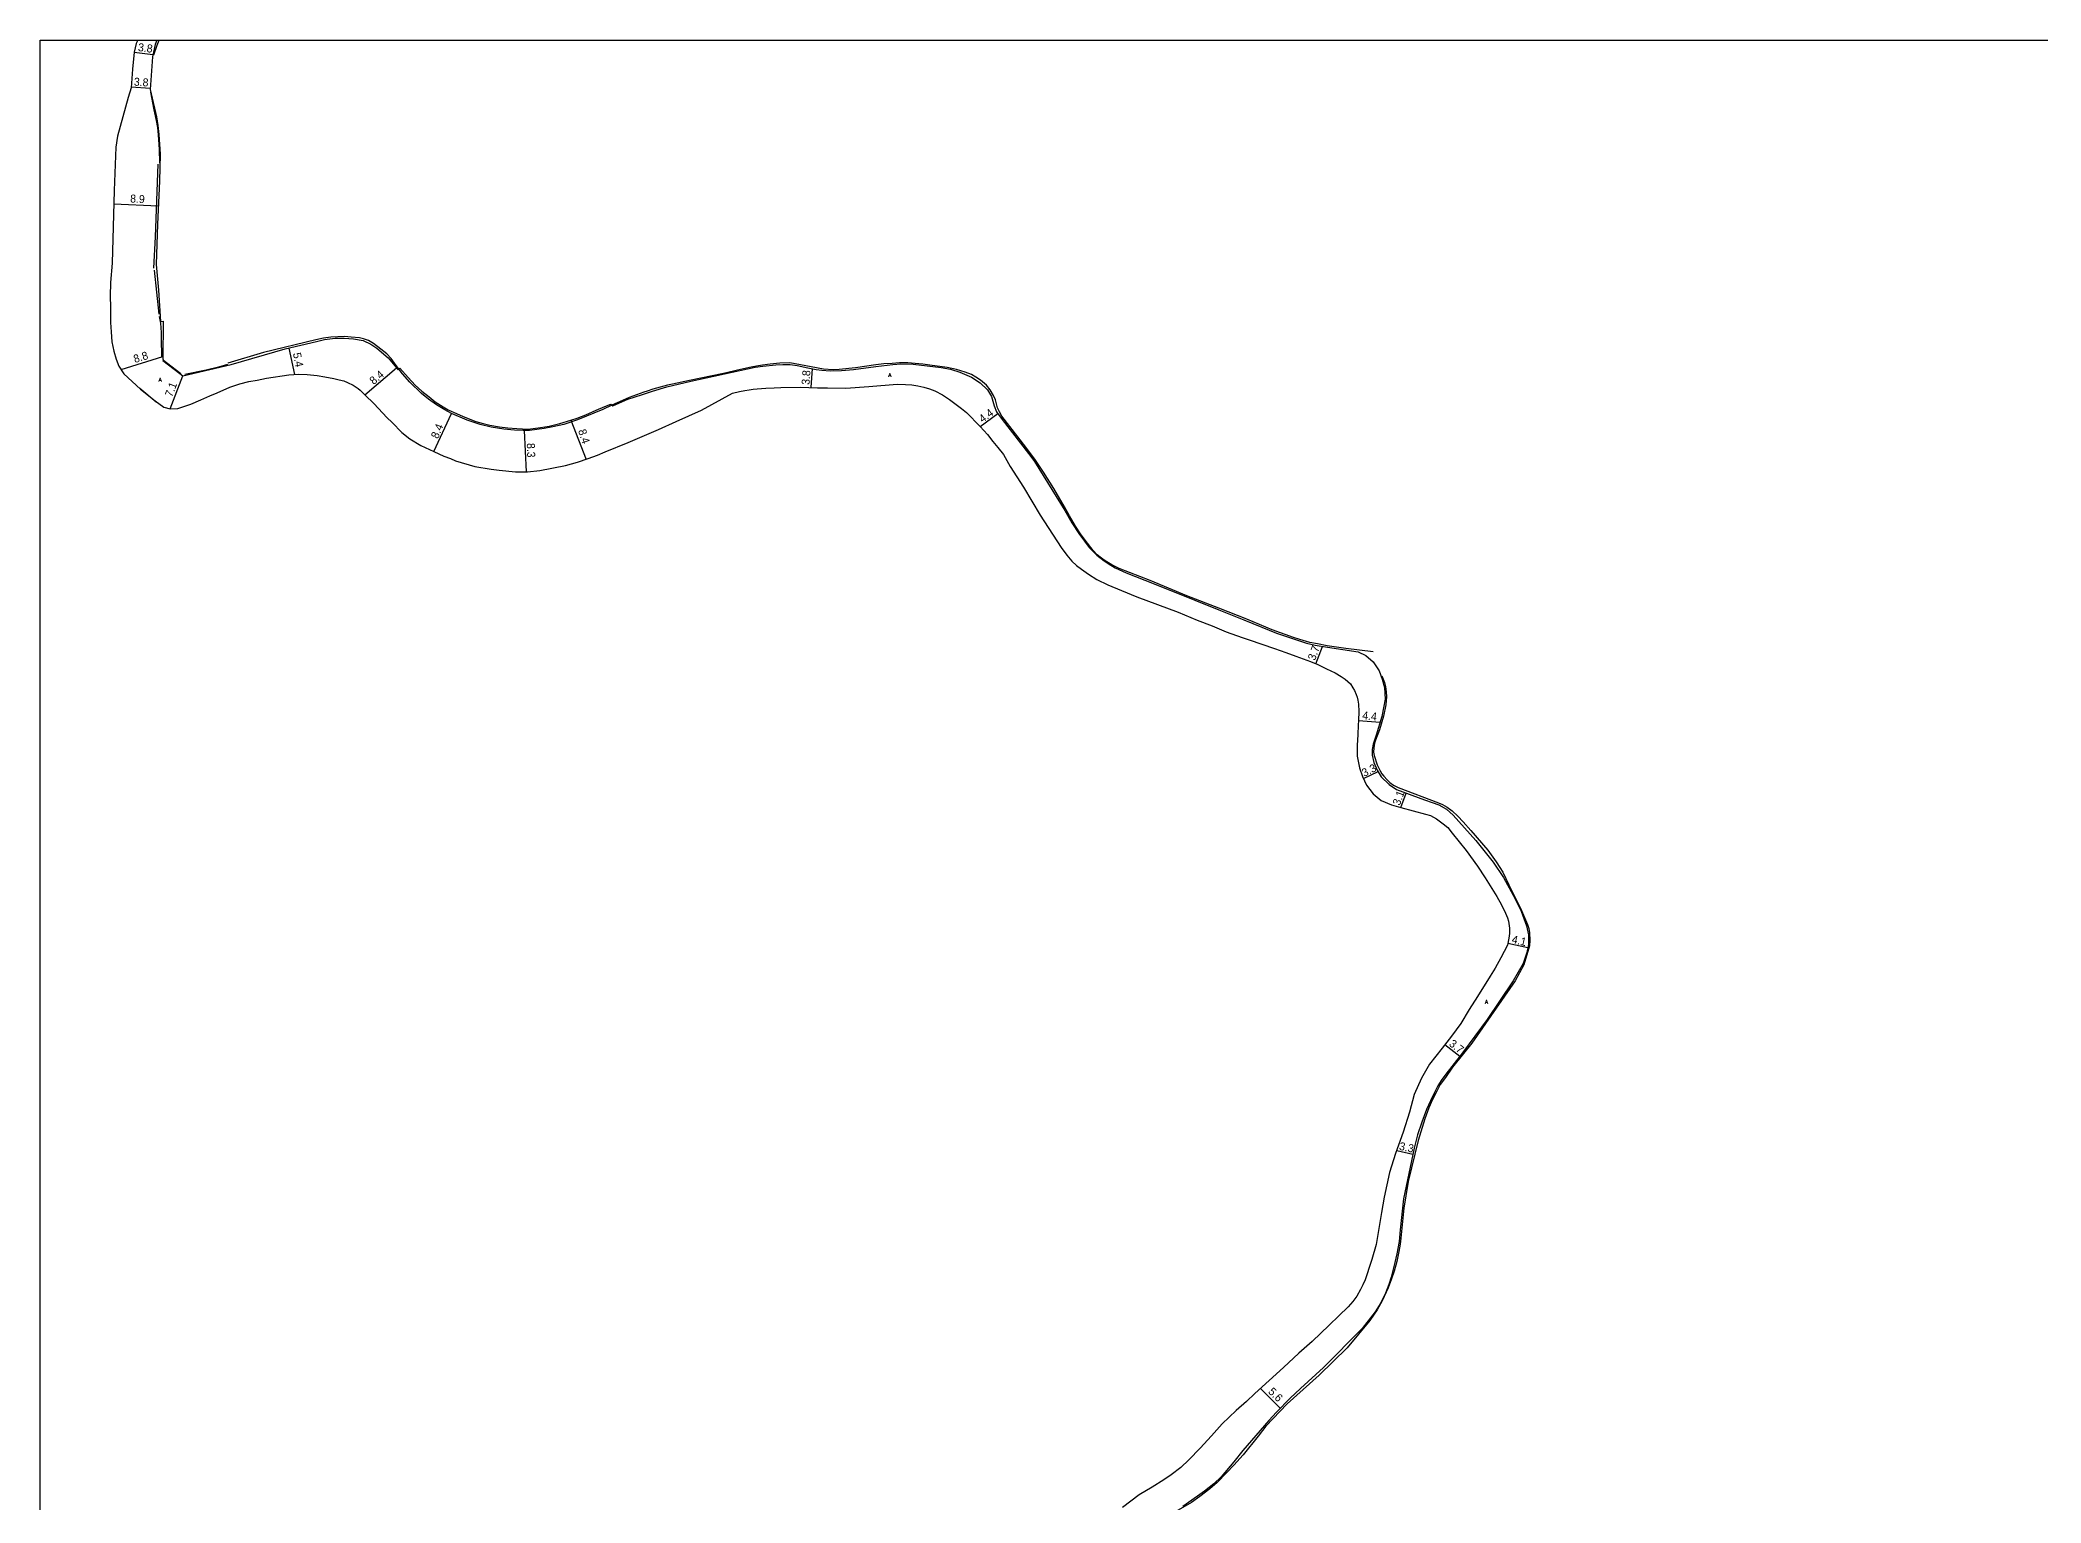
# Model space of a CAD drawing. Header units: metres. Extents: x -28800 to -24000, y -99000 to -96000.
# Drawn here: x -24800 to -24400, y -96292.4 to -96000 of the extents above; entities that cross this region are included whole.
import ezdxf

# ---------------------------------------------------------------- set-up
doc = ezdxf.new("R2010")
doc.units = ezdxf.units.M
doc.header["$LTSCALE"] = 2.5
for name, color, linetype in [('図郭', 7, 'Continuous'), ('幅員', 7, 'Continuous'), ('歩道・分離帯・安全施設', 7, 'Continuous'), ('舗装', 7, 'Continuous'), ('道路', 7, 'Continuous')]:
    doc.layers.add(name, color=color, linetype=linetype)
doc.styles.get("Standard").update_dxf_attribs({"font": ''})
doc.styles.add('YOKO_DECO', font='txt.shx', dxfattribs={"bigfont": 'extfont.shx'})
doc.styles.get('Standard').set_extended_font_data('@MS PGothic')

msp = doc.modelspace()

# ---------------------------------------------------------------- linework, layer by layer
at = {"layer": '図郭'}
msp.add_lwpolyline([(-24800, -96000), (-24000, -96000), (-24000, -96600), (-24800, -96600)], close=True, dxfattribs=at)
at = {"layer": '幅員'}
for points in [[(-24781.17, -96002.43), (-24777.43, -96002.9)], [(-24781.75, -96009.36), (-24777.95, -96009.62)], [(-24785.23, -96032.73), (-24776.36, -96033.12)], [(-24783.81, -96065.85), (-24775.42, -96063.22)], [(-24750.24, -96061.56), (-24749.16, -96066.85)], [(-24773.95, -96073.74), (-24771.46, -96067.12)], [(-24735.07, -96070.94), (-24728.71, -96065.52)], [(-24645.82, -96069.46), (-24645.58, -96065.68)], [(-24721.27, -96082.22), (-24717.76, -96074.63)], [(-24693.86, -96075.98), (-24690.85, -96083.85)], [(-24612.07, -96077.21), (-24608.53, -96074.64)], [(-24703.19, -96078.03), (-24702.85, -96086.28)], [(-24544.93, -96124.68), (-24543.66, -96121.18)], [(-24536.45, -96136.03), (-24532.11, -96136.34)], [(-24535.46, -96147.59), (-24532.52, -96146.19)], [(-24527.99, -96153.42), (-24526.92, -96150.51)], [(-24506.58, -96180.48), (-24502.57, -96181.38)], [(-24519.14, -96200.77), (-24516.17, -96203.06)], [(-24528.8, -96221.96), (-24525.55, -96222.65)], [(-24556.05, -96269.51), (-24552.06, -96273.42)]]:
    msp.add_lwpolyline(points, dxfattribs=at)
at = {"layer": '歩道・分離帯・安全施設'}
for points in [[(-24777.22, -96002.96), (-24776.55, -96001.03), (-24776.15, -96000)], [(-24776.05, -96024.55), (-24776.11, -96021.91), (-24776.29, -96018.94), (-24776.48, -96017.48), (-24776.69, -96016.06), (-24777.16, -96013.93), (-24777.84, -96010.44)], [(-24777.24, -96045.63), (-24776.94, -96039.32), (-24776.36, -96024.83)], [(-24776.15, -96054.82), (-24777.11, -96045.99)], [(-24775.68, -96063.41), (-24775.72, -96059.56), (-24775.71, -96058.43), (-24775.75, -96057.5), (-24775.85, -96056.58), (-24776.13, -96055.28)], [(-24533.51, -96122.25), (-24538.96, -96121.59), (-24542.71, -96121.05), (-24544.63, -96120.69), (-24546.14, -96120.39), (-24548.18, -96119.84), (-24549.44, -96119.43), (-24553.7, -96117.85), (-24558.72, -96115.78), (-24564.33, -96113.57), (-24570.78, -96111.06), (-24578.09, -96108.02), (-24584.29, -96105.6), (-24585.71, -96104.87), (-24587.08, -96104.08), (-24587.8, -96103.59), (-24588.67, -96102.87), (-24589.48, -96102), (-24590.63, -96100.58), (-24591.84, -96098.88), (-24592.99, -96097.19), (-24594.23, -96095.13), (-24595.23, -96093.33), (-24597.32, -96089.66), (-24599.38, -96086.39), (-24601.03, -96083.98), (-24602.94, -96081.38), (-24607.7, -96075.15), (-24608.19, -96074.34), (-24608.58, -96073.49), (-24608.99, -96071.93), (-24609.38, -96071.06), (-24610.08, -96069.92), (-24610.82, -96068.99), (-24611.98, -96067.98), (-24612.9, -96067.36), (-24613.79, -96066.87), (-24615.09, -96066.36), (-24616.82, -96065.87), (-24618.63, -96065.45), (-24622.13, -96064.98), (-24623.55, -96064.77), (-24625.07, -96064.62), (-24626.5, -96064.54), (-24628.21, -96064.55), (-24629.63, -96064.62), (-24631.33, -96064.73), (-24632.94, -96064.91), (-24637, -96065.52), (-24640.22, -96065.88), (-24641.42, -96065.89), (-24643.35, -96065.76), (-24645.86, -96065.34), (-24650.08, -96064.54), (-24652.13, -96064.6), (-24654.05, -96064.77), (-24655.54, -96064.99), (-24656.75, -96065.19), (-24657.83, -96065.39), (-24659.39, -96065.73), (-24660.56, -96065.99), (-24661.4, -96066.18), (-24663.39, -96066.66), (-24670.14, -96068.05), (-24673.56, -96068.76), (-24674.55, -96068.99), (-24677.49, -96069.81), (-24678.64, -96070.18), (-24679.29, -96070.39), (-24682.25, -96071.44), (-24682.99, -96071.76), (-24685.7, -96072.95), (-24687.47, -96073.83), (-24692.58, -96075.93), (-24695.32, -96076.81), (-24697.46, -96077.32), (-24699.21, -96077.66), (-24702.13, -96078.01), (-24703.44, -96078.03), (-24705.16, -96077.95), (-24707.26, -96077.77), (-24709.79, -96077.38), (-24712.04, -96076.83), (-24714.64, -96075.95), (-24717.76, -96074.63), (-24719.1, -96073.93), (-24720.72, -96072.92), (-24722.36, -96071.76), (-24723.75, -96070.67), (-24726.07, -96068.4), (-24727.53, -96066.69), (-24728.78, -96065.02), (-24729.79, -96063.62), (-24730.66, -96062.75), (-24731.85, -96061.81), (-24733.32, -96060.66), (-24734.35, -96060.07), (-24735.35, -96059.72), (-24736.11, -96059.51), (-24737.81, -96059.37), (-24739.12, -96059.28), (-24741.88, -96059.37), (-24743.34, -96059.61), (-24744.86, -96059.9), (-24755.35, -96062.44), (-24762.45, -96064.59)], [(-24771.84, -96066.72), (-24775.33, -96064.02)], [(-24762.49, -96064.82), (-24764.33, -96065.39), (-24766.77, -96065.99), (-24771.03, -96066.84)], [(-24776.78, -96072.39), (-24780.08, -96069.67)], [(-24531.76, -96127.09), (-24531.23, -96128.44), (-24531.04, -96129.18), (-24530.88, -96130.37), (-24530.86, -96131.2), (-24530.97, -96132.85), (-24531.44, -96135.12), (-24532.25, -96137.85), (-24533.05, -96139.94), (-24533.22, -96140.53), (-24533.38, -96141.46), (-24533.41, -96142.35), (-24533.32, -96142.99), (-24532.69, -96144.89), (-24532.11, -96146.08), (-24531.78, -96146.63), (-24531.39, -96147.16), (-24530.73, -96147.89), (-24530.19, -96148.38), (-24529.46, -96148.91), (-24528.51, -96149.41), (-24520.44, -96152.43), (-24519.66, -96152.81), (-24518.73, -96153.35), (-24517.72, -96154.08), (-24516.56, -96155.15), (-24515.51, -96156.24), (-24513.97, -96157.99), (-24510.56, -96161.95), (-24508.88, -96164.28), (-24507.6, -96166.31), (-24506.36, -96168.85), (-24505.48, -96170.58), (-24504.37, -96172.84), (-24503.84, -96173.98), (-24503.23, -96175.35), (-24502.65, -96176.79), (-24502.41, -96177.6), (-24502.25, -96178.44), (-24502.16, -96179.91), (-24502.26, -96181.04), (-24503.37, -96184.85), (-24505.1, -96188.02), (-24513.79, -96200.49), (-24517.66, -96205.32), (-24519.07, -96207.34), (-24520.08, -96208.77), (-24520.78, -96210.08), (-24521.63, -96211.75), (-24522.35, -96213.45), (-24523.16, -96215.61), (-24524.49, -96219.96), (-24526.52, -96228.16), (-24527.39, -96233.47), (-24528.05, -96240.13), (-24528.18, -96241.07), (-24528.41, -96242.47), (-24528.79, -96244.14), (-24529.29, -96246.08), (-24529.89, -96247.8), (-24530.49, -96249.42), (-24531.67, -96251.98), (-24532.71, -96253.77), (-24534.14, -96255.9), (-24538.7, -96261.38), (-24544.31, -96266.85), (-24550.68, -96272.58), (-24554.93, -96277.02), (-24556.48, -96279.07), (-24559.51, -96282.8), (-24561.35, -96284.83), (-24562.75, -96286.31), (-24564.71, -96288.32), (-24566.17, -96289.55), (-24568.18, -96291.12), (-24569.84, -96292.29), (-24573.42, -96294.34)]]:
    msp.add_lwpolyline(points, dxfattribs=at)
at = {"layer": '道路'}
for points in [[(-24780.46, -96000), (-24780.75, -96000.69), (-24781.17, -96002.43), (-24781.48, -96005.85), (-24781.77, -96009.56), (-24782.37, -96011.5), (-24784.48, -96019.22), (-24784.84, -96021.43), (-24785.15, -96030.05), (-24785.61, -96044.62), (-24785.91, -96048.49), (-24786, -96051.19), (-24785.94, -96053.38), (-24785.88, -96056.46), (-24785.81, -96058.34), (-24785.64, -96060.35), (-24785.25, -96062.16), (-24784.79, -96063.76), (-24784.25, -96065.18), (-24783.22, -96066.74), (-24779.89, -96069.8), (-24776.98, -96072.14), (-24775.24, -96073.38), (-24773.95, -96073.74), (-24772.46, -96073.64), (-24771.06, -96073.2), (-24769.86, -96072.78), (-24767.88, -96071.9), (-24766.03, -96071.1), (-24764.61, -96070.54), (-24762.03, -96069.41), (-24760.07, -96068.74), (-24758.24, -96068.23), (-24756.61, -96067.96), (-24754.73, -96067.59), (-24750.24, -96066.91), (-24748.28, -96066.81), (-24746.61, -96066.87), (-24744.58, -96067.07), (-24743.05, -96067.34), (-24741.24, -96067.67), (-24740.19, -96067.9), (-24739.25, -96068.13), (-24738.51, -96068.47), (-24737.39, -96069), (-24736.39, -96069.63), (-24735.98, -96070.01), (-24735.07, -96070.94), (-24733.2, -96072.74), (-24730.64, -96075.42), (-24729.61, -96076.47), (-24727.64, -96078.45), (-24726.05, -96079.69), (-24723.85, -96081.02), (-24721.27, -96082.22), (-24719.29, -96083.18), (-24717.95, -96083.67), (-24716.93, -96084.08), (-24713.08, -96085.21), (-24709.83, -96085.78), (-24708.24, -96085.99), (-24704.92, -96086.28), (-24702.55, -96086.29), (-24700.07, -96086.02), (-24694.98, -96085.04), (-24692.55, -96084.37), (-24690.4, -96083.67), (-24688.56, -96082.97), (-24687.03, -96082.32), (-24682.4, -96080.45), (-24676.39, -96077.83), (-24672.86, -96076.25), (-24667.74, -96074.01), (-24661.54, -96070.58), (-24660.2, -96070.27), (-24659.13, -96070.05), (-24658.25, -96069.89), (-24657.45, -96069.81), (-24656.64, -96069.71), (-24654.93, -96069.61), (-24653.25, -96069.5), (-24651.91, -96069.45), (-24648.06, -96069.4), (-24644.59, -96069.49), (-24642.61, -96069.5), (-24638.9, -96069.57), (-24634.31, -96069.25), (-24628.65, -96068.81), (-24627.02, -96068.82), (-24625.74, -96068.94), (-24624.52, -96069.12), (-24623.29, -96069.38), (-24622.16, -96069.71), (-24621.12, -96070.1), (-24619.6, -96070.91), (-24618.17, -96071.83), (-24615.77, -96073.65), (-24614.79, -96074.47), (-24612.07, -96077.21), (-24610.6, -96078.85), (-24609.52, -96080.21), (-24608.51, -96081.41), (-24607.4, -96082.86), (-24606.06, -96085.21), (-24603.42, -96089.36), (-24600.07, -96094.98), (-24595.84, -96101.42), (-24594.75, -96102.97), (-24593.76, -96104.16), (-24592.78, -96105.01), (-24591.79, -96105.77), (-24590.4, -96106.77), (-24588.76, -96107.82), (-24586.52, -96108.89), (-24583.84, -96110.04), (-24580.77, -96111.28), (-24572.45, -96114.38), (-24568.66, -96115.92), (-24565.67, -96117.11), (-24562.86, -96118.28), (-24559.71, -96119.42), (-24558.31, -96119.88), (-24553.2, -96121.6), (-24550.96, -96122.42), (-24548.95, -96123.13), (-24546.01, -96124.19), (-24544.56, -96124.84), (-24542.81, -96125.67), (-24541.07, -96126.5), (-24539.9, -96127.21), (-24539.12, -96127.72), (-24538.54, -96128.19), (-24538.05, -96128.69), (-24537.55, -96129.45), (-24537.26, -96129.99), (-24536.87, -96130.78), (-24536.69, -96131.37), (-24536.54, -96131.97), (-24536.42, -96132.74), (-24536.37, -96134.19), (-24536.45, -96136.03), (-24536.52, -96136.96), (-24536.57, -96138.81), (-24536.73, -96141.03), (-24536.7, -96143.16), (-24536.22, -96145.48), (-24535.63, -96147.21), (-24534.81, -96148.96), (-24533.51, -96150.68), (-24531.91, -96152), (-24529.83, -96152.85), (-24527.99, -96153.42), (-24523.06, -96154.71), (-24522.07, -96155), (-24520.87, -96155.66), (-24519.51, -96156.65), (-24518.59, -96157.42), (-24517.7, -96158.5), (-24514.88, -96162), (-24512.66, -96165.1), (-24511.1, -96167.47), (-24508.77, -96171.17), (-24507.85, -96172.84), (-24507.02, -96174.53), (-24506.64, -96175.46), (-24506.42, -96176.13), (-24506.26, -96177.49), (-24506.27, -96178.56), (-24506.37, -96179.51), (-24506.67, -96180.89), (-24507.96, -96183.47), (-24509.1, -96185.47), (-24510.11, -96187.12), (-24512.62, -96191.14), (-24514.29, -96193.77), (-24515.99, -96196.53), (-24517.87, -96199.08), (-24519.7, -96201.51), (-24522.27, -96204.68), (-24523.85, -96207.49), (-24525.29, -96210.72), (-24526.26, -96214.26), (-24527.47, -96218.29), (-24529.02, -96222.55), (-24530.22, -96226.32), (-24531.27, -96231.25), (-24531.81, -96234.37), (-24532.87, -96240.76), (-24533.76, -96243.72), (-24534.34, -96245.54), (-24534.62, -96246.38), (-24535.13, -96247.79), (-24535.55, -96248.82), (-24536, -96249.75), (-24536.77, -96251.05), (-24537.59, -96252.11), (-24538.5, -96253.19), (-24540.33, -96255), (-24542.31, -96256.83), (-24545.71, -96260.12), (-24548.38, -96262.45), (-24551.41, -96265.31), (-24557.17, -96270.53), (-24558.84, -96272.08), (-24560.88, -96273.89), (-24563.69, -96276.59), (-24565.83, -96278.97), (-24568.08, -96281.41), (-24570.35, -96283.77), (-24571.92, -96285.33), (-24573.88, -96286.76), (-24575.34, -96287.74), (-24577.7, -96289.23), (-24580.25, -96290.78), (-24583.58, -96293.33)], [(-24776.66, -96000), (-24777, -96000.88), (-24777.53, -96003.38), (-24777.97, -96009.91), (-24776.73, -96015.33), (-24776.42, -96017.06), (-24776.23, -96018.89), (-24775.98, -96022.81), (-24776.14, -96028.21), (-24776.52, -96036.81), (-24776.79, -96044.87), (-24776.29, -96049.98), (-24775.89, -96056.26), (-24775.41, -96056.2), (-24775.42, -96063.78), (-24775.29, -96063.89), (-24775.42, -96064.06), (-24772.04, -96066.67), (-24771.46, -96067.12), (-24761.77, -96064.87), (-24751.02, -96061.75), (-24744.76, -96060.25), (-24743.1, -96059.87), (-24741.03, -96059.57), (-24739.22, -96059.6), (-24737.31, -96059.69), (-24735.41, -96060.05), (-24733.84, -96060.76), (-24732.64, -96061.58), (-24730.41, -96063.53), (-24728.4, -96065.89), (-24728.05, -96065.59)], [(-24728.05, -96065.59), (-24726.43, -96067.44), (-24725.03, -96068.95), (-24723.66, -96070.19), (-24722.21, -96071.34), (-24721.01, -96072.29), (-24719.44, -96073.28), (-24718.39, -96073.93), (-24717.21, -96074.46), (-24715.52, -96075.19), (-24714.05, -96075.78), (-24712.87, -96076.22), (-24711.41, -96076.64), (-24710.1, -96076.95), (-24708.14, -96077.29), (-24706.49, -96077.49), (-24704.69, -96077.66), (-24702.4, -96077.77), (-24699.94, -96077.42), (-24698.22, -96077.15), (-24696.87, -96076.83), (-24696.07, -96076.64), (-24693.86, -96075.98), (-24692.61, -96075.55), (-24690.89, -96074.93), (-24688.8, -96073.97), (-24687.1, -96073.24), (-24685.92, -96072.76)], [(-24685.92, -96072.76), (-24685.49, -96073.08), (-24682.47, -96071.8), (-24679.57, -96070.82), (-24677.58, -96070.19), (-24674.67, -96069.31), (-24669.93, -96068.21), (-24657.01, -96065.38), (-24655.52, -96065.16), (-24652.91, -96064.89), (-24651.54, -96064.83), (-24650.07, -96064.85), (-24648.63, -96065.05), (-24646.5, -96065.51), (-24644.87, -96065.82), (-24643.71, -96065.98), (-24642.03, -96066.11), (-24639.77, -96066.03), (-24637.37, -96065.87), (-24632.94, -96065.26), (-24629.51, -96064.84), (-24627.9, -96064.75), (-24625.46, -96064.81), (-24622.64, -96065.09), (-24619.86, -96065.42), (-24618.02, -96065.77), (-24616.1, -96066.36), (-24613.77, -96067.37), (-24612.07, -96068.52), (-24610.62, -96069.89), (-24609.81, -96071.25), (-24609.29, -96073.14), (-24608.8, -96074.28), (-24607.67, -96075.83), (-24602.39, -96082.66), (-24601.21, -96084.23), (-24595.13, -96094.05), (-24593.74, -96096.47), (-24592.32, -96098.61), (-24591.23, -96100.18), (-24590.28, -96101.43), (-24588.76, -96102.98), (-24587.26, -96104.07), (-24586.48, -96104.62), (-24585.07, -96105.46), (-24582.9, -96106.49), (-24579.15, -96107.93), (-24573.94, -96109.99), (-24564.38, -96113.88), (-24559.35, -96115.89), (-24555.76, -96117.34), (-24552.85, -96118.52), (-24549.6, -96119.64), (-24546.82, -96120.52), (-24545.06, -96120.95), (-24542.61, -96121.35), (-24536.5, -96122.25), (-24534.94, -96123.03), (-24533.49, -96124.27), (-24532.32, -96126.06), (-24531.69, -96127.74), (-24531.26, -96129.38), (-24531.09, -96131.71), (-24531.75, -96135.19), (-24532.92, -96138.95), (-24533.51, -96140.7), (-24533.7, -96141.81), (-24533.7, -96142.94), (-24533.34, -96144.43), (-24532.69, -96145.92), (-24531.87, -96147.23), (-24530.3, -96148.8), (-24528.84, -96149.81), (-24523.22, -96151.87), (-24521.68, -96152.37), (-24520.37, -96152.87), (-24518.87, -96153.73), (-24517.52, -96154.92), (-24513, -96160.01), (-24509.49, -96164.3), (-24507.42, -96167.37), (-24505.1, -96171.62), (-24503.93, -96174.11), (-24502.84, -96177.02), (-24502.43, -96178.84), (-24502.43, -96180.74), (-24502.79, -96182.37), (-24503.51, -96184.55), (-24505.53, -96188.01), (-24510.73, -96195.74), (-24515.67, -96202.41), (-24519, -96206.72), (-24519.88, -96207.93), (-24520.56, -96209), (-24521.33, -96210.47), (-24522.07, -96212.02), (-24522.83, -96213.78), (-24523.78, -96216.25), (-24524.61, -96218.84), (-24525.29, -96221.46), (-24527.46, -96231.62), (-24528.08, -96237.83), (-24528.3, -96240.13), (-24528.75, -96242.63), (-24529.16, -96244.33), (-24529.9, -96247.23), (-24530.39, -96248.73), (-24531.06, -96250.46), (-24532.1, -96252.56), (-24533.1, -96254.18), (-24535.69, -96257.53), (-24543.41, -96265.33), (-24546.51, -96268.1), (-24548.02, -96269.48), (-24550.11, -96271.44), (-24552.83, -96274.21), (-24554.37, -96275.93), (-24559.52, -96281.93), (-24561.34, -96284.15), (-24563.89, -96287.18), (-24565.36, -96288.55), (-24567.22, -96290.04), (-24568.6, -96291.03), (-24571.58, -96293.07)]]:
    msp.add_lwpolyline(points, dxfattribs=at)

# ---------------------------------------------------------------- texts
at = {"layer": '幅員'}
for s, rotation, p in [('3.8', 353, (-24780.48, -96002.19)), ('3.8', 356, (-24781.28, -96009.1)), ('8.9', 357, (-24782.01, -96032.46)), ('8.8', 17, (-24781.03, -96064.56)), ('5.4', 281, (-24749.45, -96062.63)), ('8.4', 40, (-24733.3, -96068.98)), ('3.8', 86, (-24646.18, -96068.95)), ('7.1', 69, (-24773.6, -96071.48)), ('4.4', 36, (-24611.59, -96076.57)), ('8.4', 67, (-24720.46, -96079.81)), ('8.4', 288, (-24692.45, -96078.07)), ('8.3', 272, (-24702.69, -96080.57)), ('3.7', 70, (-24545.13, -96124.13)), ('4.4', 354, (-24535.73, -96135.73)), ('3.3', 26, (-24535.29, -96147.3)), ('3.1', 70, (-24528.18, -96153.11)), ('4.1', 347, (-24505.91, -96180.44)), ('3.7', 322, (-24518.47, -96200.88)), ('3.3', 348, (-24528.41, -96221.79)), ('5.6', 316, (-24554.61, -96270.3))]:
    msp.add_text(s, height=1.6, rotation=rotation, dxfattribs=at).set_placement(p)
at = {"layer": '舗装', "style": 'YOKO_DECO'}
for p in [(-24776.26, -96068.27, 598.4), (-24630.39, -96067.34, 590.77), (-24511.15, -96192.61, 579.4)]:
    msp.add_text('A', height=0.75, dxfattribs=at).set_placement(p)

doc.saveas('drawing.dxf')
